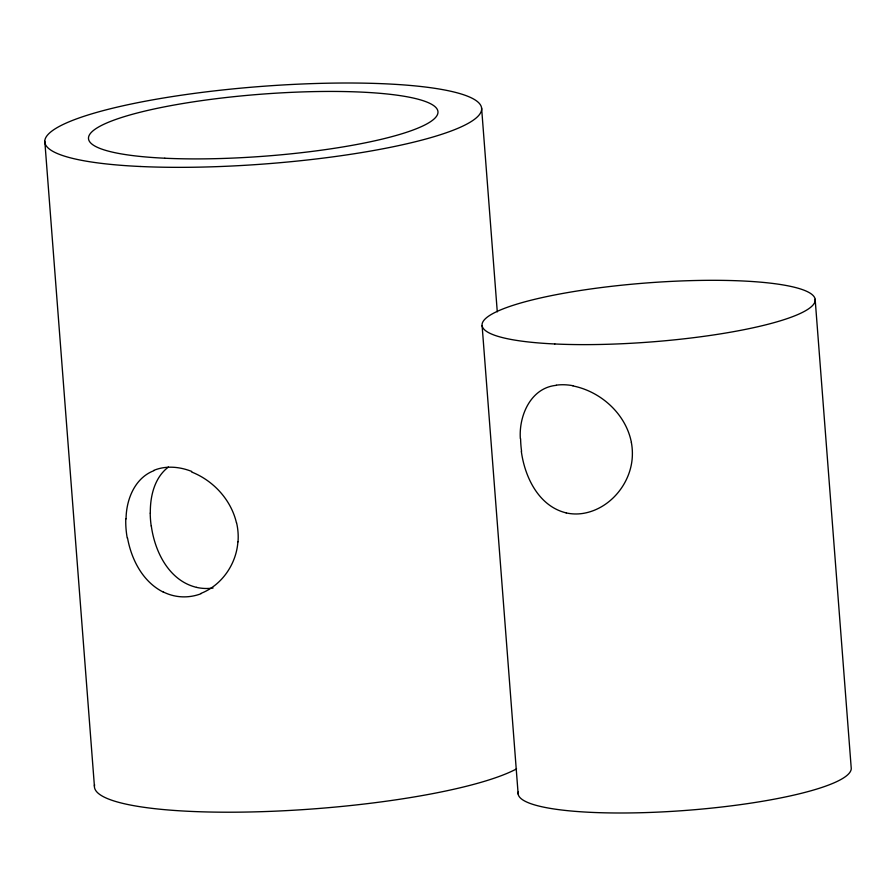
<?xml version="1.0" encoding="UTF-8"?>
<svg xmlns="http://www.w3.org/2000/svg" width="896" height="896" viewBox="0 0 896 896"><rect width="100%" height="100%" fill="white"/><g stroke="black" fill="none" stroke-linecap="round" stroke-linejoin="round"><path stroke-width="1.34" d="M520.341 438.558C518.773 415.699 530.779 387.71 556.36 385.336M150.326 513.173C150.091 496.418 154.381 477.669 168.414 467.04M126.056 518.918C126.213 499.699 134.714 478.027 153.877 470.691M237.899 541.845C236.342 564.043 221.861 585.2 200.962 593.387M572.925 385.918C600.925 391.485 625.89 414.019 631.4 442.467M196.504 587.362C169.098 580.787 154.818 551.802 151.312 525.963M566.171 512.882C538.776 506.274 524.798 477.142 521.326 451.371M191.621 472.013C213.405 480.603 231.078 499.834 236.443 522.794M163.218 592.066C142.822 581.84 131.454 559.63 127.523 537.97M815.147 299.264L851.189 767.626A167.048 29.579 -4.4 0 1 683.547 810.589A167.048 29.579 -4.4 0 1 518.235 792.03M481.6 108.058L497.28 311.842M482.115 325.685L518.157 794.058M44.8 141.254L94.416 786.117M521.584 451.371A60.469 33.13 78.8 0 1 520.598 438.659M556.282 385.168A61.275 43.546 40.9 0 1 572.891 385.694M631.366 442.467A60.469 58.766 37.5 0 1 632.363 455.269C631.702 482.843 610.31 509.152 582.736 513.464A61.275 51.43 -71 0 1 566.171 512.904M516.578 768.88A219.05 38.786 -4.4 0 1 268.419 811.44A219.05 38.786 -4.4 0 1 94.595 784.717M236.578 522.771A62.776 59.83 51.2 0 1 238.011 541.856M201.04 593.734A63.448 54.062 -82.7 0 1 163.262 591.942M127.221 538.003A62.776 40.13 77.1 0 1 125.776 518.818M153.72 470.422A63.448 47.88 48.5 0 1 191.688 471.419M213.058 588.022A61.645 51.867 -72.7 0 1 196.504 587.373M151.189 525.963A60.962 34.765 78.4 0 1 150.214 513.128M554.814 343.974A167.048 29.579 -4.4 0 0 814.744 302.31A167.048 29.579 -4.4 0 0 576.341 291.133A167.048 29.579 -4.4 0 0 554.814 343.974M140.202 166.488A219.05 38.786 -4.4 0 0 481.04 111.843A219.05 38.786 -4.4 0 0 168.426 97.194A219.05 38.786 -4.4 0 0 140.202 166.488M164.808 158.222A175.246 31.035 -4.4 0 0 437.483 114.509A175.246 31.035 -4.4 0 0 187.387 102.782A175.246 31.035 -4.4 0 0 164.808 158.222"/></g></svg>
